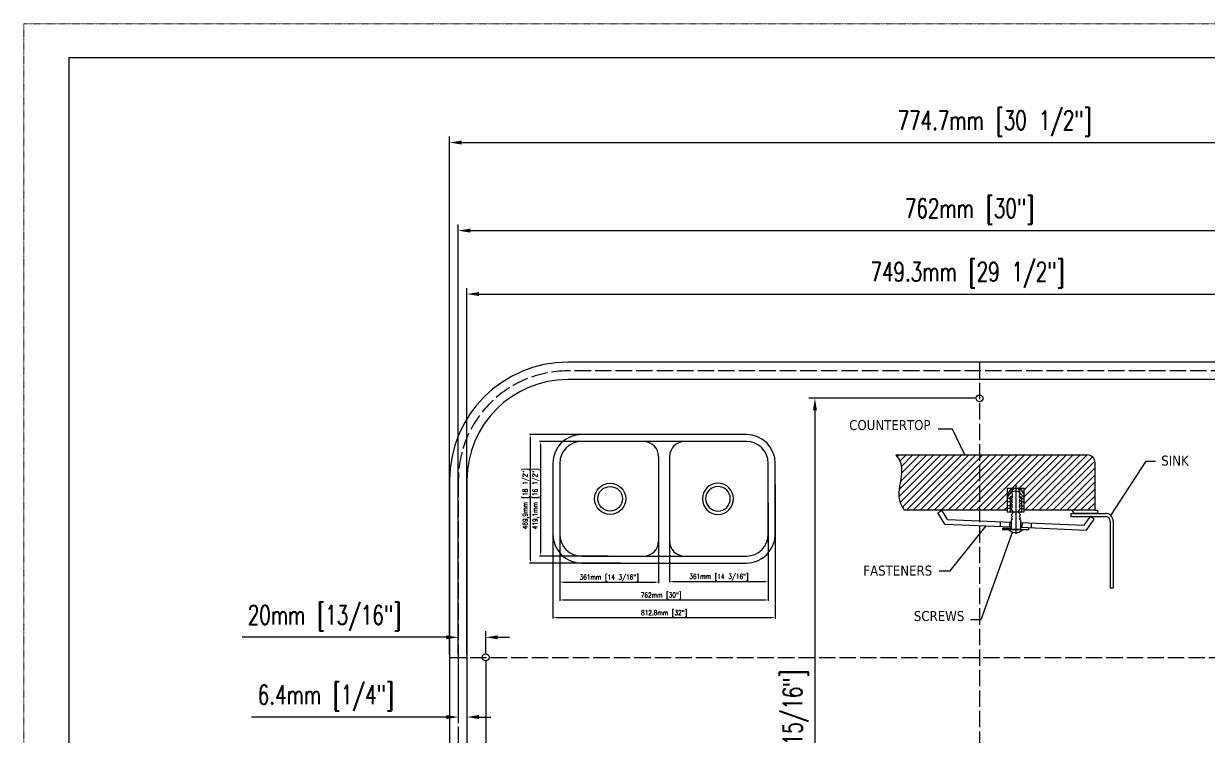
# Model space of a CAD drawing. Header units: millimetres. Extents: x 134 to 1547, y 290 to 1281.
# Drawn here: x 134 to 1000, y 760 to 1281 of the extents above; entities that cross this region are included whole.
import ezdxf

# ---------------------------------------------------------------- set-up
doc = ezdxf.new("R2010")
doc.units = ezdxf.units.MM
doc.linetypes.add('ACAD_ISO02W100', pattern=[15, 12, -3])
doc.linetypes.add('PHANTOM2', pattern=[1.25, 0.625, -0.125, 0.125, -0.125, 0.125, -0.125])
doc.layers.add('1', color=7, linetype='Continuous')
doc.layers.add('CONT', color=7, linetype='Continuous')
doc.layers.add('尺寸標注', color=1, linetype='Continuous', lineweight=30)
doc.layers.add('裝訂區域', color=6, linetype='PHANTOM2', lineweight=13, plot=False)
doc.styles.add('DIM', font='txt.shx', dxfattribs={"width": 0.7, "bigfont": 'chineset.shx'})
doc.styles.get("Standard").update_dxf_attribs({"font": 'arial.ttf'})
doc.dimstyles.new('mm+in', dxfattribs={"dimscale": 3, "dimtxt": 4, "dimasz": 2.5, "dimexe": 1.25, "dimexo": 0.625, "dimgap": 2, "dimtad": 1, "dimdec": 1, "dimtxsty": 'DIM', "dimcen": 0, "dimclrd": 1, "dimclre": 1, "dimclrt": 3, "dimadec": 0, "dimazin": 0, "dimtfac": 1, "dimtdec": 1, "dimtofl": 0, "dimtmove": 0, "dimatfit": 3, "dimfxl": 1, "dimlwd": -1, "dimarcsym": 0})

# ---------------------------------------------------------------- blocks, each defined once
blk = doc.blocks.new('df')
at = {"layer": 'CONT', "lineweight": 25}
h = blk.add_hatch(dxfattribs=at)
h.set_pattern_fill('ANSI31', color=256, scale=0.808315, style=0)
h.set_pattern_definition([(45, (-1992.1023, 310.9053), (-1.814719, 1.814719), [])])
edge = h.paths.add_edge_path()
edge.add_arc((-1442.77, 359.33), 4.04, 0, 90)
edge.add_line((-1442.77, 363.37), (-1542.44, 363.37))
edge.add_spline(control_points=[(-1542.44, 363.37), (-1541.66, 362.31), (-1536.56, 355.39), (-1543.62, 343.44), (-1538.92, 335.89), (-1538.06, 334.51)], knot_values=[0, 0, 0, 0, 4.788302, 31.211075, 37.135874, 37.135874, 37.135874, 37.135874], degree=3, periodic=0)
edge.add_line((-1538.06, 334.51), (-1484.47, 334.51))
edge.add_line((-1484.47, 334.51), (-1484.47, 346.08))
edge.add_line((-1484.47, 346.08), (-1475.6, 346.08))
edge.add_line((-1475.6, 346.08), (-1475.6, 334.51))
edge.add_line((-1475.6, 334.51), (-1438.73, 334.51))
edge.add_line((-1438.73, 334.51), (-1438.73, 359.33))
at = {"lineweight": 25}
for p, q in [((-1520.51, 333.25), (-1518.43, 334.49)), ((-1488.06, 328.51), (-1488.16, 326.08)), ((-1483.21, 328.3), (-1483.31, 325.88)), ((-1476.75, 328.03), (-1476.85, 325.61)), ((-1471.9, 327.83), (-1472.01, 325.41)), ((-1439.17, 329.84), (-1441.14, 331.25))]:
    blk.add_line(p, q, dxfattribs=at)
at = {"layer": 'CONT', "lineweight": 25}
for p, q in [((-1512.89, 376.71), (-1520.34, 376.71)), ((-1506.54, 363.37), (-1512.89, 376.71)), ((-1542.44, 363.37), (-1442.77, 363.37)), ((-1438.73, 334.51), (-1438.73, 359.33)), ((-1430.46, 331.71), (-1412.05, 360.05)), ((-1412.05, 360.05), (-1407.27, 360.05)), ((-1484.47, 346.08), (-1475.6, 346.08)), ((-1482.19, 346.08), (-1484.47, 342.74)), ((-1484.47, 346.08), (-1484.47, 333.66)), ((-1481.41, 346.08), (-1481.41, 345.2)), ((-1480.03, 348.04), (-1480.03, 322.15)), ((-1478.65, 346.08), (-1478.65, 345.2)), ((-1477.87, 346.08), (-1475.6, 342.74)), ((-1475.6, 333.66), (-1475.6, 346.08)), ((-1484.47, 341.13), (-1481.99, 344.26)), ((-1482.97, 340.59), (-1484.47, 340.59)), ((-1481.8, 341.53), (-1482.97, 341.53)), ((-1482.97, 341.53), (-1482.97, 333.66)), ((-1481.77, 341.29), (-1482.44, 340.64)), ((-1481.77, 339.99), (-1482.44, 340.64)), ((-1481.77, 339.99), (-1482.44, 339.34)), ((-1481.77, 338.69), (-1482.44, 339.34)), ((-1481.41, 345.2), (-1481.99, 345.2)), ((-1478.65, 345.2), (-1478.08, 345.2)), ((-1478.29, 341.29), (-1477.62, 340.64)), ((-1478.29, 339.99), (-1477.62, 340.64)), ((-1478.29, 339.99), (-1477.62, 339.34)), ((-1478.29, 338.69), (-1477.62, 339.34)), ((-1478.26, 341.53), (-1477.09, 341.53)), ((-1475.6, 341.13), (-1478.07, 343.78)), ((-1477.09, 341.53), (-1477.09, 333.66)), ((-1477.09, 340.59), (-1475.6, 340.59)), ((-1484.43, 334.51), (-1538.06, 334.51)), ((-1516.96, 327.29), (-1520.51, 333.25)), ((-1515.55, 329.66), (-1518.43, 334.49)), ((-1482.97, 338.87), (-1484.47, 338.87)), ((-1482.97, 336.85), (-1484.47, 336.85)), ((-1482.97, 335.45), (-1484.47, 335.45)), ((-1484.47, 333.66), (-1475.6, 333.66)), ((-1481.78, 336.1), (-1482.46, 335.45)), ((-1481.29, 333.66), (-1482.46, 335.45)), ((-1481.29, 333.66), (-1482.46, 331.87)), ((-1481.77, 338.69), (-1482.44, 338.04)), ((-1481.77, 337.39), (-1482.44, 338.04)), ((-1481.77, 337.39), (-1482.44, 336.74)), ((-1481.77, 336.09), (-1482.44, 336.74)), ((-1478.77, 333.66), (-1477.61, 335.45)), ((-1478.77, 333.66), (-1477.61, 331.87)), ((-1478.29, 338.69), (-1477.62, 338.04)), ((-1478.29, 337.39), (-1477.62, 338.04)), ((-1478.29, 337.39), (-1477.62, 336.74)), ((-1478.29, 336.09), (-1477.62, 336.74)), ((-1478.28, 336.1), (-1477.61, 335.45)), ((-1477.09, 338.87), (-1475.6, 338.87)), ((-1477.09, 336.85), (-1475.6, 336.85)), ((-1477.09, 335.45), (-1475.6, 335.45)), ((-1438.73, 334.51), (-1475.6, 334.51)), ((-1449.59, 332.89), (-1450.7, 334.51)), ((-1438.73, 334.51), (-1437.45, 334.51)), ((-1437.45, 334.51), (-1437.45, 332.89)), ((-1516.96, 327.29), (-1482.47, 325.84)), ((-1515.55, 329.66), (-1482.47, 328.27)), ((-1481.77, 329.93), (-1482.47, 329.44)), ((-1482.47, 329.44), (-1482.47, 324.65)), ((-1481.78, 331.22), (-1482.46, 331.87)), ((-1481.77, 331.23), (-1482.44, 330.58)), ((-1481.77, 329.93), (-1482.44, 330.58)), ((-1478.29, 331.23), (-1477.62, 330.58)), ((-1478.29, 329.93), (-1477.62, 330.58)), ((-1478.29, 329.93), (-1477.59, 329.44)), ((-1478.28, 331.22), (-1477.61, 331.87)), ((-1477.59, 329.44), (-1477.59, 324.65)), ((-1477.59, 328.07), (-1444.42, 326.68)), ((-1451.33, 332.89), (-1433.32, 332.89)), ((-1451.33, 332.89), (-1451.33, 331.28)), ((-1451.33, 331.28), (-1433.32, 331.28)), ((-1437.45, 332.89), (-1449.59, 332.89)), ((-1444.42, 326.68), (-1441.14, 331.25)), ((-1443.21, 324.2), (-1439.17, 329.84)), ((-1430.89, 328.85), (-1430.89, 294.15)), ((-1429.28, 328.85), (-1429.28, 294.15)), ((-1514.21, 302.87), (-1495.48, 326.39)), ((-1497.96, 277.6), (-1481.74, 323.15)), ((-1482.47, 325.01), (-1486.89, 325.01)), ((-1486.89, 325.01), (-1486.89, 324.43)), ((-1486.89, 324.43), (-1473.22, 324.43)), ((-1482.47, 324.65), (-1477.59, 324.65)), ((-1477.59, 325.64), (-1443.21, 324.2)), ((-1473.22, 324.43), (-1473.17, 325.45)), ((-1519.82, 302.87), (-1514.21, 302.87)), ((-1430.89, 294.15), (-1429.28, 294.15)), ((-1503.59, 277.6), (-1497.96, 277.6))]:
    blk.add_line(p, q, dxfattribs=at)
for centre, radius, start, end in [((-1442.77, 359.33), 4.04, 0, 90), ((-1480.03, 341.39), 3.09, 50.67704, 129.32296), ((-1433.32, 328.85), 4.04, 0, 90), ((-1433.32, 328.85), 2.42, 0, 90), ((-1480.05, 328.07), 5.2, 224.46619, 315.53381)]:
    blk.add_arc(centre, radius, start, end, dxfattribs=at)
for points, knots in [([(-1542.44, 363.37), (-1541.66, 362.31), (-1536.56, 355.39), (-1543.62, 343.44), (-1538.92, 335.89), (-1538.06, 334.51)], [0, 0, 0, 0, 3.870458, 25.228387, 30.017492, 30.017492, 30.017492, 30.017492]), ([(-1481.99, 345.2), (-1482, 344.39), (-1482.01, 343.08), (-1481.84, 341.78), (-1481.77, 341.29)], [0.304732, 0.304732, 0.304732, 0.304732, 3.312565, 5.150382, 5.150382, 5.150382, 5.150382]), ([(-1478.08, 345.2), (-1478.06, 344.39), (-1478.06, 343.08), (-1478.23, 341.78), (-1478.29, 341.29)], [0.304732, 0.304732, 0.304732, 0.304732, 3.312565, 5.150382, 5.150382, 5.150382, 5.150382])]:
    blk.add_open_spline(points, degree=3, knots=knots, dxfattribs=at)
at = {"layer": 'CONT', "char_height": 5.1975, "width": 14.8643, "attachment_point": 1}
for s, insert in [('{\\fTahoma|b0|i0|c0|p34;COUNTERTOP\\P }', (-1566.7, 381.5)), ('{\\fTahoma|b0|i0|c0|p34;SINK\\P }', (-1404.26, 362.99)), ('{\\fTahoma|b0|i0|c0|p34;FASTENERS\\P }', (-1559.37, 305.68)), ('{\\fTahoma|b0|i0|c0|p34;SCREWS\\P }', (-1533.07, 282.01))]:
    blk.add_mtext(s, dxfattribs=dict(at, insert=insert))
blk = doc.blocks.new('*D3')
at = {"layer": 'Defpoints', "color": 0}
for p in [(7365.5, 2087.8), (8178.3, 2087.8), (8178.3, 1599.5)]:
    blk.add_point(p, dxfattribs=at)
at = {"layer": '尺寸標注', "lineweight": -2}
for p, q in [((7365.5, 2086), (7365.5, 1595.8)), ((8178.3, 2086), (8178.3, 1595.8))]:
    blk.add_line(p, q, dxfattribs=at)
at = {"layer": '尺寸標注', "color": 1}
blk.add_line((7377.5, 1599.5), (8166.3, 1599.5), dxfattribs=at)
for points in [[(7377.5, 1601.5), (7377.5, 1597.5), (7365.5, 1599.5)], [(8166.3, 1601.5), (8166.3, 1597.5), (8178.3, 1599.5)]]:
    blk.add_solid(points, dxfattribs=at)
at = {"layer": '尺寸標注', "color": 3, "insert": (7772, 1614.5), "char_height": 18, "attachment_point": 5, "style": 'DIM'}
blk.add_mtext('812.8mm [32"]', dxfattribs=at)
blk = doc.blocks.new('*D4')
at = {"layer": 'Defpoints', "color": 0}
for p in [(7283.7, 2269.2), (7537.3, 2269.2), (7614.2, 1799.3)]:
    blk.add_point(p, dxfattribs=at)
at = {"layer": '尺寸標注', "lineweight": -2}
for p, q in [((7535.5, 2269.2), (7279.9, 2269.2)), ((7612.3, 1799.3), (7279.9, 1799.3))]:
    blk.add_line(p, q, dxfattribs=at)
at = {"layer": '尺寸標注', "color": 1}
blk.add_line((7283.7, 1811.3), (7283.7, 2257.2), dxfattribs=at)
for points in [[(7281.7, 2257.2), (7285.7, 2257.2), (7283.7, 2269.2)], [(7281.7, 1811.3), (7285.7, 1811.3), (7283.7, 1799.3)]]:
    blk.add_solid(points, dxfattribs=at)
at = {"layer": '尺寸標注', "color": 3, "insert": (7267.2, 2034.2), "char_height": 18, "attachment_point": 5, "rotation": 90, "style": 'DIM'}
blk.add_mtext('469,9mm [18 1/2"]', dxfattribs=at)
blk = doc.blocks.new('*D5')
at = {"layer": 'Defpoints', "color": 0}
for p in [(7552.8, 2243.8), (7320, 1824.7), (7569.1, 1824.7)]:
    blk.add_point(p, dxfattribs=at)
at = {"layer": '尺寸標注', "lineweight": -2}
for p, q in [((7550.9, 2243.8), (7316.3, 2243.8)), ((7567.2, 1824.7), (7316.3, 1824.7))]:
    blk.add_line(p, q, dxfattribs=at)
at = {"layer": '尺寸標注', "color": 1}
blk.add_line((7320, 2231.8), (7320, 1836.7), dxfattribs=at)
for points in [[(7318, 2231.8), (7322, 2231.8), (7320, 2243.8)], [(7318, 1836.7), (7322, 1836.7), (7320, 1824.7)]]:
    blk.add_solid(points, dxfattribs=at)
at = {"layer": '尺寸標注', "color": 3, "insert": (7303.5, 2034.2), "char_height": 18, "attachment_point": 5, "rotation": 90, "style": 'DIM'}
blk.add_mtext('419,1mm [16 1/2"]', dxfattribs=at)
blk = doc.blocks.new('*D6')
at = {"layer": 'Defpoints', "color": 0}
for p in [(7390.9, 2021.2), (7751.9, 2021.2), (7751.9, 1729.7)]:
    blk.add_point(p, dxfattribs=at)
at = {"layer": '尺寸標注', "lineweight": -2}
for p, q in [((7390.9, 2019.4), (7390.9, 1726)), ((7751.9, 2019.4), (7751.9, 1726))]:
    blk.add_line(p, q, dxfattribs=at)
at = {"layer": '尺寸標注', "color": 1}
blk.add_line((7402.9, 1729.7), (7739.9, 1729.7), dxfattribs=at)
for points in [[(7402.9, 1731.7), (7402.9, 1727.7), (7390.9, 1729.7)], [(7739.9, 1731.7), (7739.9, 1727.7), (7751.9, 1729.7)]]:
    blk.add_solid(points, dxfattribs=at)
at = {"layer": '尺寸標注', "color": 3, "insert": (7571.4, 1744.7), "char_height": 18, "attachment_point": 5, "style": 'DIM'}
blk.add_mtext('361mm [14 3/16"]', dxfattribs=at)
blk = doc.blocks.new('*D7')
at = {"layer": 'Defpoints', "color": 0}
for p in [(7791.9, 1971), (8152.9, 1971), (8152.9, 1732.2)]:
    blk.add_point(p, dxfattribs=at)
at = {"layer": '尺寸標注', "lineweight": -2}
for p, q in [((7791.9, 1969.1), (7791.9, 1728.5)), ((8152.9, 1969.1), (8152.9, 1728.5))]:
    blk.add_line(p, q, dxfattribs=at)
at = {"layer": '尺寸標注', "color": 1}
blk.add_line((7803.9, 1732.2), (8140.9, 1732.2), dxfattribs=at)
for points in [[(7803.9, 1734.2), (7803.9, 1730.2), (7791.9, 1732.2)], [(8140.9, 1734.2), (8140.9, 1730.2), (8152.9, 1732.2)]]:
    blk.add_solid(points, dxfattribs=at)
at = {"layer": '尺寸標注', "color": 3, "insert": (7972.4, 1747.2), "char_height": 18, "attachment_point": 5, "style": 'DIM'}
blk.add_mtext('361mm [14 3/16"]', dxfattribs=at)
blk = doc.blocks.new('*D8')
at = {"layer": 'Defpoints', "color": 0}
for p in [(7390.9, 2021.2), (8152.9, 2021.2), (8152.9, 1664.2)]:
    blk.add_point(p, dxfattribs=at)
at = {"layer": '尺寸標注', "lineweight": -2}
for p, q in [((7390.9, 2019.4), (7390.9, 1660.5)), ((8152.9, 2019.4), (8152.9, 1660.5))]:
    blk.add_line(p, q, dxfattribs=at)
at = {"layer": '尺寸標注', "color": 1}
blk.add_line((7402.9, 1664.2), (8140.9, 1664.2), dxfattribs=at)
for points in [[(7402.9, 1666.2), (7402.9, 1662.2), (7390.9, 1664.2)], [(8140.9, 1666.2), (8140.9, 1662.2), (8152.9, 1664.2)]]:
    blk.add_solid(points, dxfattribs=at)
at = {"layer": '尺寸標注', "color": 3, "insert": (7761, 1679.2), "char_height": 18, "attachment_point": 5, "style": 'DIM'}
blk.add_mtext('762mm [30"]', dxfattribs=at)
blk = doc.blocks.new('*D27')
at = {"color": 1, "lineweight": -2}
for p, q in [((458.47, 819.57), (458.47, 1087.53)), ((1207.77, 819.57), (1207.77, 1087.53))]:
    blk.add_line(p, q, dxfattribs=at)
at = {"color": 1}
blk.add_line((467.22, 1083.16), (1199.02, 1083.16), dxfattribs=at)
for points in [[(467.22, 1084.61), (467.22, 1081.7), (458.47, 1083.16)], [(1199.02, 1081.7), (1199.02, 1084.61), (1207.77, 1083.16)]]:
    blk.add_solid(points, dxfattribs=at)
at = {"layer": 'Defpoints', "color": 0}
for p in [(1207.77, 1083.16), (458.47, 817.38), (1207.77, 817.38)]:
    blk.add_point(p, dxfattribs=at)
at = {"color": 3, "insert": (824.28, 1097.16), "char_height": 14, "attachment_point": 5, "style": 'DIM'}
blk.add_mtext('749.3mm [29 1/2"]', dxfattribs=at)
blk = doc.blocks.new('*D28')
at = {"color": 1, "lineweight": -2}
for p, q in [((452.12, 819.57), (452.12, 1133.93)), ((1214.12, 819.57), (1214.12, 1133.93))]:
    blk.add_line(p, q, dxfattribs=at)
at = {"color": 1}
blk.add_line((460.87, 1129.55), (1205.37, 1129.55), dxfattribs=at)
for points in [[(460.87, 1131.01), (460.87, 1128.1), (452.12, 1129.55)], [(1205.37, 1128.1), (1205.37, 1131.01), (1214.12, 1129.55)]]:
    blk.add_solid(points, dxfattribs=at)
at = {"layer": 'Defpoints', "color": 0}
for p in [(1214.12, 1129.55), (452.12, 817.38), (1214.12, 817.38)]:
    blk.add_point(p, dxfattribs=at)
at = {"color": 3, "insert": (825.75, 1143.55), "char_height": 14, "attachment_point": 5, "style": 'DIM'}
blk.add_mtext('762mm [30"]', dxfattribs=at)
blk = doc.blocks.new('*D29')
at = {"color": 1, "lineweight": -2}
for p, q in [((445.77, 819.57), (445.77, 1198.34)), ((1220.47, 819.57), (1220.47, 1198.34))]:
    blk.add_line(p, q, dxfattribs=at)
at = {"color": 1}
blk.add_line((454.52, 1193.96), (1211.72, 1193.96), dxfattribs=at)
for points in [[(454.52, 1195.42), (454.52, 1192.51), (445.77, 1193.96)], [(1211.72, 1192.51), (1211.72, 1195.42), (1220.47, 1193.96)]]:
    blk.add_solid(points, dxfattribs=at)
at = {"layer": 'Defpoints', "color": 0}
for p in [(1220.47, 1193.96), (445.77, 817.38), (1220.47, 817.38)]:
    blk.add_point(p, dxfattribs=at)
at = {"color": 3, "insert": (844.09, 1207.96), "char_height": 14, "attachment_point": 5, "style": 'DIM'}
blk.add_mtext('774.7mm [30 1/2"]', dxfattribs=at)
blk = doc.blocks.new('*D33')
at = {"color": 1, "lineweight": -2}
for p, q in [((452.12, 818.2), (452.12, 769.37)), ((458.47, 815.19), (458.47, 769.37))]:
    blk.add_line(p, q, dxfattribs=at)
at = {"color": 1}
for p, q in [((443.37, 773.75), (300.92, 773.75)), ((467.22, 773.75), (475.97, 773.75))]:
    blk.add_line(p, q, dxfattribs=at)
for points in [[(443.37, 772.29), (443.37, 775.2), (452.12, 773.75)], [(467.22, 775.2), (467.22, 772.29), (458.47, 773.75)]]:
    blk.add_solid(points, dxfattribs=at)
at = {"layer": 'Defpoints', "color": 0}
for p in [(452.12, 820.38), (458.47, 817.38), (452.12, 773.75)]:
    blk.add_point(p, dxfattribs=at)
at = {"color": 3, "insert": (355.28, 787.75), "char_height": 14, "attachment_point": 5, "style": 'DIM'}
blk.add_mtext('6.4mm [1/4"]', dxfattribs=at)
blk = doc.blocks.new('*D34')
at = {"color": 1}
for p, q in [((443.37, 832.08), (294.18, 832.08)), ((480.87, 832.08), (489.62, 832.08))]:
    blk.add_line(p, q, dxfattribs=at)
at = {"color": 1, "lineweight": -2}
for p, q in [((452.12, 819.57), (452.12, 836.46)), ((472.12, 819.57), (472.12, 836.46))]:
    blk.add_line(p, q, dxfattribs=at)
at = {"color": 1}
for points in [[(443.37, 830.62), (443.37, 833.54), (452.12, 832.08)], [(480.87, 833.54), (480.87, 830.62), (472.12, 832.08)]]:
    blk.add_solid(points, dxfattribs=at)
at = {"layer": 'Defpoints', "color": 0}
for p in [(452.12, 832.08), (452.12, 817.38), (472.12, 817.38)]:
    blk.add_point(p, dxfattribs=at)
at = {"color": 3, "insert": (354.26, 846.08), "char_height": 14, "attachment_point": 5, "style": 'DIM'}
blk.add_mtext('20mm [13/16"]', dxfattribs=at)
blk = doc.blocks.new('*D36')
at = {"color": 1, "lineweight": -2}
for p, q in [((830.93, 1006.93), (708.42, 1006.93)), ((830.93, 627.83), (708.42, 627.83))]:
    blk.add_line(p, q, dxfattribs=at)
at = {"color": 1}
blk.add_line((712.8, 998.18), (712.8, 636.58), dxfattribs=at)
for points in [[(714.25, 998.18), (711.34, 998.18), (712.8, 1006.93)], [(711.34, 636.58), (714.25, 636.58), (712.8, 627.83)]]:
    blk.add_solid(points, dxfattribs=at)
at = {"layer": 'Defpoints', "color": 0}
for p in [(833.12, 1006.93), (712.8, 627.83), (833.12, 627.83)]:
    blk.add_point(p, dxfattribs=at)
at = {"color": 3, "insert": (698.8, 729.3), "char_height": 14, "attachment_point": 5, "rotation": 90, "style": 'DIM'}
blk.add_mtext('379.1mm [14 15/16"]', dxfattribs=at)
blk = doc.blocks.new('*D37')
at = {"color": 1, "lineweight": -2}
for p, q in [((472.12, 815.19), (472.12, 545.12)), ((833.12, 625.64), (833.12, 545.12))]:
    blk.add_line(p, q, dxfattribs=at)
at = {"color": 1}
blk.add_line((480.87, 549.49), (824.37, 549.49), dxfattribs=at)
for points in [[(480.87, 550.95), (480.87, 548.03), (472.12, 549.49)], [(824.37, 548.03), (824.37, 550.95), (833.12, 549.49)]]:
    blk.add_solid(points, dxfattribs=at)
at = {"layer": 'Defpoints', "color": 0}
for p in [(472.12, 817.38), (833.12, 627.83), (833.12, 549.49)]:
    blk.add_point(p, dxfattribs=at)
at = {"color": 3, "insert": (609.32, 563.49), "char_height": 14, "attachment_point": 5, "style": 'DIM'}
blk.add_mtext('361mm [14 3/16"]', dxfattribs=at)
blk = doc.blocks.new('*D38')
at = {"color": 1, "lineweight": -2}
for p, q in [((1194.12, 815.19), (1194.12, 545.16)), ((833.12, 625.64), (833.12, 545.16))]:
    blk.add_line(p, q, dxfattribs=at)
at = {"color": 1}
blk.add_line((1185.37, 549.53), (841.87, 549.53), dxfattribs=at)
for points in [[(841.87, 550.99), (841.87, 548.07), (833.12, 549.53)], [(1185.37, 548.07), (1185.37, 550.99), (1194.12, 549.53)]]:
    blk.add_solid(points, dxfattribs=at)
at = {"layer": 'Defpoints', "color": 0}
for p in [(1194.12, 817.38), (833.12, 627.83), (833.12, 549.53)]:
    blk.add_point(p, dxfattribs=at)
at = {"color": 3, "insert": (1005.21, 563.53), "char_height": 14, "attachment_point": 5, "style": 'DIM'}
blk.add_mtext('361mm [14 3/16"]', dxfattribs=at)
blk = doc.blocks.new('A$C3E9E28A7')
at = {"layer": '1', "lineweight": 25}
for p, q in [((1041.57, 333.62), (439.57, 333.62)), ((1041.57, 308.22), (439.57, 308.22)), ((334.17, 228.22), (334.17, -30.88)), ((359.57, 228.22), (359.57, -30.88)), ((720.57, 253.22), (720.57, -55.88)), ((760.57, 253.22), (760.57, -55.88)), ((1121.57, -30.88), (1121.57, 228.22)), ((1146.97, -30.88), (1146.97, 228.22)), ((439.57, -110.88), (1041.57, -110.88)), ((439.57, -136.28), (1041.57, -136.28))]:
    blk.add_line(p, q, dxfattribs=at)
for radius in [57, 45]:
    blk.add_circle((543.56, 98.67), radius, dxfattribs=at)
at = {"layer": '1', "lineweight": 25, "extrusion": (0, 0, -1)}
for radius in [57, 45]:
    blk.add_circle((-937.57, 98.67), radius, dxfattribs=at)
at = {"layer": '1', "lineweight": 25}
for centre, radius, start, end in [((439.57, 228.22), 105.4, 90, 180), ((439.57, 228.22), 80, 90, 180), ((665.57, 253.22), 55, 0, 90), ((815.57, 253.22), 55, 90, 180), ((1041.57, 228.22), 105.4, 0, 90), ((1041.57, 228.22), 80, 0, 90), ((439.57, -30.88), 105.4, 180, 270), ((439.57, -30.88), 80, 180, 270), ((1041.57, -30.88), 105.4, 270, 0), ((1041.57, -30.88), 80, 270, 0), ((665.57, -55.88), 55, 270, 0), ((815.57, -55.88), 55, 180, 270)]:
    blk.add_arc(centre, radius, start, end, dxfattribs=at)
at = {"layer": '尺寸標注'}
for base, p1, p2, picture, middle in [((252.38, 333.62), (582.86, -136.28), (506.04, 333.62), '*D4', (235.88, 98.67)), ((288.74, -110.88), (521.51, 308.22), (537.77, -110.88), '*D5', (272.24, 98.67))]:
    dim = blk.add_linear_dim(base=base, p1=p1, p2=p2, angle=90, dimstyle='mm+in', override={"dimtxt": 6, "dimasz": 4, "dimpost": 'mm'}, dxfattribs=at)
    dim.commit()
    dim.dimension.update_dxf_attribs({"geometry": picture, "text_midpoint": middle, "insert": (-7031.29, -1935.56)})
for base, p1, p2, picture, middle in [((1146.97, -336.06), (334.17, 152.29), (1146.97, 152.29), '*D3', (740.71, -336.06)), ((1121.57, -271.31), (359.57, 85.68), (1121.57, 85.68), '*D8', (729.71, -271.31))]:
    dim = blk.add_linear_dim(base=base, p1=p1, p2=p2, dimstyle='mm+in', override={"dimtxt": 6, "dimasz": 4, "dimdsep": 46, "dimpost": 'mm'}, dxfattribs=at)
    dim.commit()
    dim.dimension.update_dxf_attribs({"geometry": picture, "text_midpoint": middle, "dimtype": 128, "insert": (-7031.29, -1935.56)})
for base, p1, p2, override, picture, middle in [((720.57, -205.84), (359.57, 85.68), (720.57, 85.68), {"dimtxt": 6, "dimasz": 4, "dimpost": 'mm'}, '*D6', (540.07, -190.84)), ((1121.57, -203.34), (760.57, 35.47), (1121.57, 35.47), {"dimtxt": 6, "dimasz": 4, "dimdsep": 46, "dimpost": 'mm'}, '*D7', (941.07, -188.34))]:
    dim = blk.add_linear_dim(base=base, p1=p1, p2=p2, dimstyle='mm+in', override=override, dxfattribs=at)
    dim.commit()
    dim.dimension.update_dxf_attribs({"geometry": picture, "text_midpoint": middle, "insert": (-7031.29, -1935.56)})

msp = doc.modelspace()

# ---------------------------------------------------------------- linework, layer by layer
for q in [(1513.85332, 1256.22324), (167.31761, 314.62159)]:
    msp.add_line((167.31761, 1256.22324), q)
at = {"layer": '1', "lineweight": 25}
for p, q in [((1134.11697, 1033.28132), (532.11697, 1033.28132)), ((445.76697, 946.93132), (445.76697, 687.83132))]:
    msp.add_line(p, q, dxfattribs=at)
msp.add_arc((532.11697, 946.93132), 86.35, 90, 180, dxfattribs=at)
at = {"layer": 'CONT', "color": 2, "linetype": 'ACAD_ISO02W100'}
for p, q in [((833.11697, 1033.28132), (833.11697, 601.48132)), ((1134.11697, 1026.93132), (532.11697, 1026.93132)), ((452.11697, 946.93132), (452.11697, 687.83132)), ((445.76697, 817.38132), (1220.46697, 817.38132))]:
    msp.add_line(p, q, dxfattribs=at)
at = {"layer": 'CONT', "color": 3}
for p, q in [((1134.11697, 1020.58132), (532.11697, 1020.58132)), ((458.46697, 946.93132), (458.46697, 687.83132))]:
    msp.add_line(p, q, dxfattribs=at)
at = {"layer": 'CONT'}
for centre in [(833.11697, 1006.93132), (472.11697, 817.38132)]:
    msp.add_circle(centre, 2.5, dxfattribs=at)
at = {"layer": 'CONT', "color": 2, "linetype": 'ACAD_ISO02W100'}
msp.add_arc((532.11697, 946.93132), 80, 90, 180, dxfattribs=at)
at = {"layer": 'CONT', "color": 3}
msp.add_arc((532.11697, 946.93132), 73.65, 90, 180, dxfattribs=at)
at = {"layer": '裝訂區域'}
msp.add_lwpolyline([(134.43841, 289.8445), (1546.73252, 289.8445), (1546.73252, 1280.92809), (134.43841, 1280.92809)], close=True, dxfattribs=at)

# ---------------------------------------------------------------- block references
at = {"xscale": 0.2, "yscale": 0.2, "zscale": 0.2}
msp.add_blockref('A$C3E9E28A7', (454.39415, 913.67158), dxfattribs=at)
at = {"layer": 'CONT', "xscale": 1.404, "yscale": 1.404, "zscale": 1.404}
msp.add_blockref('df', (2937.51021, 455.36625), dxfattribs=at)

# ---------------------------------------------------------------- dimensions: what is measured, and where the dimension line sits
for base, p1, p2, picture, middle in [((1220.46697, 1193.96451), (445.76697, 817.38132), (1220.46697, 817.38132), '*D29', (844.09288, 1193.96451)), ((1214.11697, 1129.5547), (452.11697, 817.38132), (1214.11697, 817.38132), '*D28', (825.74976, 1129.5547)), ((1207.76697, 1083.15623), (458.46697, 817.38132), (1207.76697, 817.38132), '*D27', (824.27561, 1083.15623)), ((452.11697, 832.08057), (472.11697, 817.38132), (452.11697, 817.38132), '*D34', (354.26281, 832.08057)), ((452.1169720034, 773.7458398878), (458.4669720034, 817.3813234727), (452.1169720034, 820.3834229272), '*D33', (355.28363867, 773.7458398878)), ((833.11697, 549.49278), (472.11697, 817.38132), (833.11697, 627.83132), '*D37', (609.3201, 549.49278)), ((833.11697, 549.53056), (1194.11697, 817.38132), (833.11697, 627.83132), '*D38', (1005.20701, 549.53056))]:
    dim = msp.add_linear_dim(base=base, p1=p1, p2=p2, dimstyle='mm+in', override={"dimscale": 3.5, "dimdsep": 46, "dimpost": 'mm'})
    dim.commit()
    dim.dimension.update_dxf_attribs({"geometry": picture, "text_midpoint": middle, "dimtype": 160})
dim = msp.add_linear_dim(base=(712.79629, 627.83132), p1=(833.11697, 1006.93132), p2=(833.11697, 627.83132), angle=90, dimstyle='mm+in', override={"dimscale": 3.5, "dimdsep": 46, "dimpost": 'mm'})
dim.commit()
dim.dimension.update_dxf_attribs({"geometry": '*D36', "text_midpoint": (712.79629, 729.30401), "dimtype": 160})

doc.saveas('drawing.dxf')
